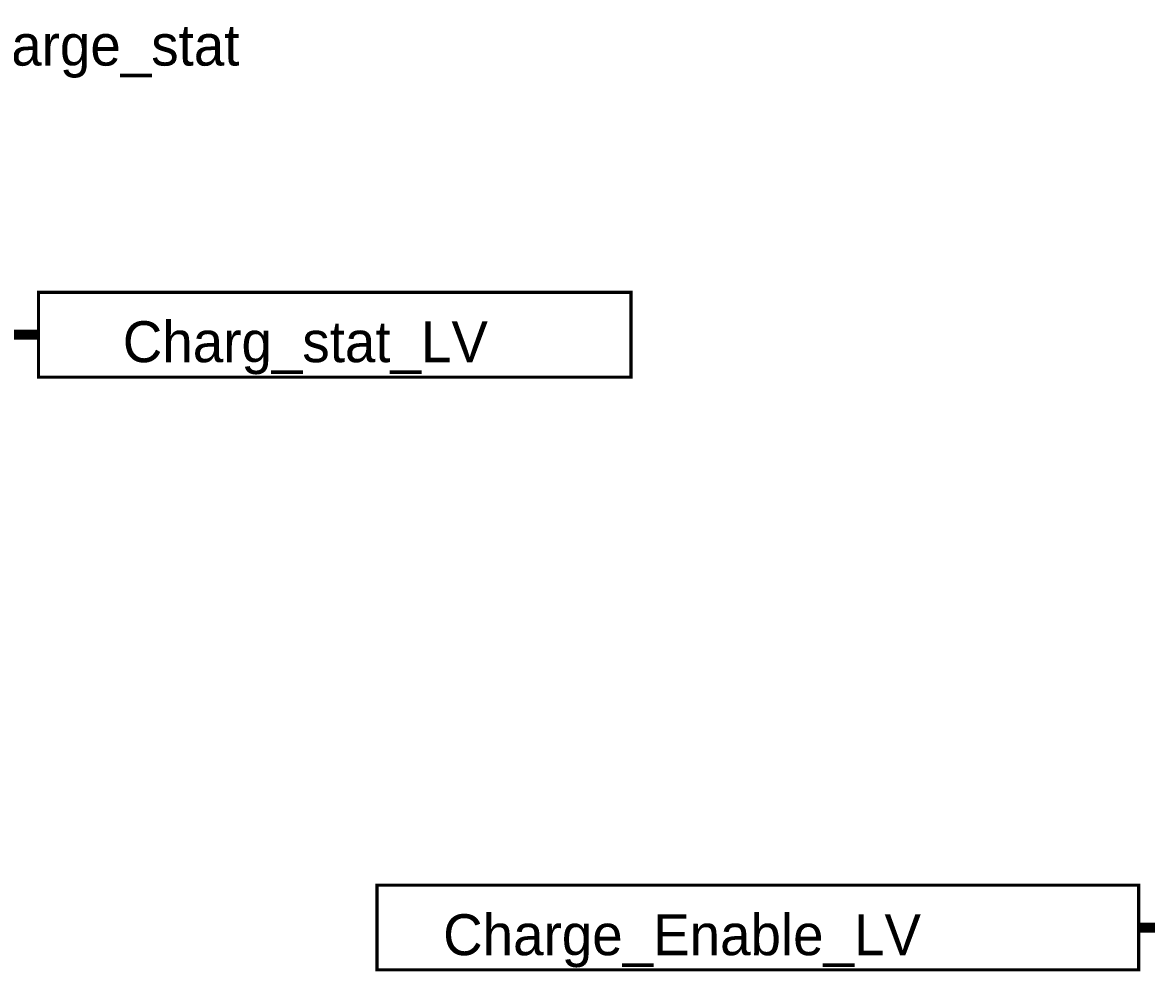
# Model space of a CAD drawing. Header units: millimetres. Extents: x 0 to 9.5, y 0 to 7.5.
# Drawn here: x 5.481 to 6.809, y 3.248 to 4.369 of the extents above; entities that cross this region are included whole.
import ezdxf

# ---------------------------------------------------------------- set-up
doc = ezdxf.new("R2010")
doc.units = ezdxf.units.MM
doc.header["$MEASUREMENT"] = 0
doc.layers.add('Sheet', color=255, linetype='Continuous')

msp = doc.modelspace()

# ---------------------------------------------------------------- linework, layer by layer
at = {"layer": 'Sheet', "const_width": 0.0039}
for points in [[(5.5, 4.05), (5.5, 3.9499), (6.1999, 3.9499), (6.1999, 4.05), (5.5, 4.05), (5.5, 4.05)], [(5.5, 3.9499), (5.5, 4.05), (6.1999, 4.05), (6.1999, 3.9499), (5.5, 3.9499)], [(5.9, 3.3499), (5.9, 3.2499), (6.7998, 3.2499), (6.7998, 3.3499), (5.9, 3.3499), (5.9, 3.3499)], [(5.9, 3.2499), (5.9, 3.3499), (6.7998, 3.3499), (6.7998, 3.2499), (5.9, 3.2499)]]:
    msp.add_lwpolyline(points, close=True, dxfattribs=at)
at = {"layer": 'Sheet', "const_width": 0.0118}
for points in [[(5.0001, 4), (5.3001, 4), (5.5, 4)], [(6.9999, 3.5999), (6.9999, 3.2997), (6.7998, 3.2997)]]:
    msp.add_lwpolyline(points, dxfattribs=at)

# ---------------------------------------------------------------- texts
at = {"layer": 'Sheet'}
for s, p in [('charge_stat', (5.3995, 4.3179)), ('Charg_stat_LV', (5.5996, 3.9676)), ('Charge_Enable_LV', (5.9781, 3.2672))]:
    msp.add_text(s, height=0.048366, dxfattribs=at).set_placement(p)

doc.saveas('drawing.dxf')
